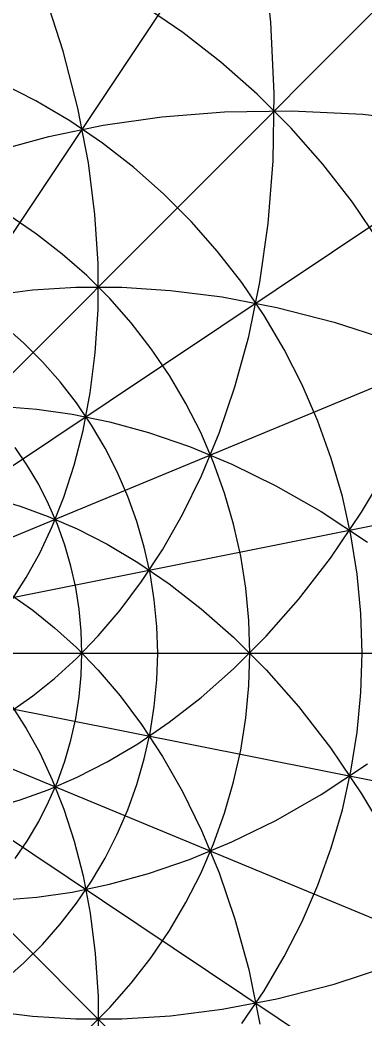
# Model space of a CAD drawing. Header units: metres. Extents: x -40000 to 40000, y -40000 to 40000.
# Drawn here: x 10131 to 22297, y -12889 to 22297 of the extents above; entities that cross this region are included whole.
import ezdxf

# ---------------------------------------------------------------- set-up
doc = ezdxf.new("R2010")
doc.units = ezdxf.units.M

msp = doc.modelspace()

# ---------------------------------------------------------------- linework, layer by layer
at = {"color": 0}
for p, q in [((18974, 22216), (18680, 24879)), ((11657, 21204), (10971, 23314)), ((19094, 19703), (18974, 22216)), ((12176, 19186), (11657, 21204)), ((19057, 17341), (19094, 19703)), ((12543, 17264), (12176, 19186)), ((15129, 18884), (17341, 19057)), ((17341, 19057), (19703, 19094)), ((19703, 19094), (22216, 18974)), ((13066, 18591), (15129, 18884)), ((22216, 18974), (24879, 18680)), ((11150, 18195), (13066, 18591)), ((9377, 17711), (11150, 18195)), ((12774, 15441), (12543, 17264)), ((18884, 15129), (19057, 17341)), ((12883, 13719), (12774, 15441)), ((18591, 13066), (18884, 15129)), ((12883, 12098), (12883, 13719)), ((18195, 11150), (18591, 13066)), ((9161, 12610), (10579, 12788)), ((10579, 12788), (12098, 12883)), ((12098, 12883), (13719, 12883)), ((13719, 12883), (15441, 12774)), ((15441, 12774), (17264, 12543)), ((17264, 12543), (19186, 12176)), ((12788, 10579), (12883, 12098)), ((19186, 12176), (21204, 11657)), ((21204, 11657), (23314, 10971)), ((17711, 9377), (18195, 11150)), ((12610, 9161), (12788, 10579)), ((12359, 7843), (12610, 9161)), ((17152, 7745), (17711, 9377)), ((9548, 8688), (10728, 8594)), ((10728, 8594), (11976, 8416)), ((11976, 8416), (13290, 8144)), ((13290, 8144), (14668, 7766)), ((12046, 6622), (12359, 7843)), ((14668, 7766), (16108, 7273)), ((16532, 6247), (17152, 7745)), ((16108, 7273), (17605, 6652)), ((22176, 4957), (23236, 6751)), ((11680, 5496), (12046, 6622)), ((17605, 6652), (19154, 5893)), ((15864, 4880), (16532, 6247)), ((19154, 5893), (20750, 4982)), ((9202, 5442), (10144, 5168)), ((11271, 4463), (11680, 5496)), ((10144, 5168), (11126, 4814)), ((20750, 4982), (22385, 3907)), ((21077, 3338), (22176, 4957)), ((11126, 4814), (12146, 4373)), ((15156, 3639), (15864, 4880)), ((10827, 3518), (11271, 4463)), ((12146, 4373), (13200, 3835)), ((13200, 3835), (14285, 3193)), ((14419, 2517), (15156, 3639)), ((10355, 2659), (10827, 3518)), ((14285, 3193), (15394, 2438)), ((19951, 1886), (21077, 3338)), ((9862, 1881), (10355, 2659)), ((13663, 1508), (14419, 2517)), ((15394, 2438), (16524, 1562)), ((9831, 2036), (10584, 1506)), ((18810, 591), (19951, 1886)), ((10584, 1506), (11349, 893)), ((12894, 608), (13663, 1508)), ((16524, 1562), (17665, 555)), ((11349, 893), (12121, 190)), ((12121, -190), (12894, 608)), ((17665, -555), (18810, 591)), ((17665, 555), (18810, -591)), ((12121, 190), (12894, -608)), ((11349, -893), (12121, -190)), ((12894, -608), (13663, -1508)), ((16524, -1562), (17665, -555)), ((18810, -591), (19951, -1886)), ((10584, -1506), (11349, -893)), ((9831, -2036), (10584, -1506)), ((13663, -1508), (14419, -2517)), ((15394, -2438), (16524, -1562)), ((9862, -1881), (10355, -2659)), ((19951, -1886), (21077, -3338)), ((14285, -3193), (15394, -2438)), ((10355, -2659), (10827, -3518)), ((14419, -2517), (15156, -3639)), ((10827, -3518), (11271, -4463)), ((13200, -3835), (14285, -3193)), ((21077, -3338), (22176, -4957)), ((12146, -4373), (13200, -3835)), ((15156, -3639), (15864, -4880)), ((20750, -4982), (22385, -3907)), ((11126, -4814), (12146, -4373)), ((11271, -4463), (11680, -5496)), ((10144, -5168), (11126, -4814)), ((15864, -4880), (16532, -6247)), ((9202, -5442), (10144, -5168)), ((19154, -5893), (20750, -4982)), ((22176, -4957), (23236, -6751)), ((11680, -5496), (12046, -6622)), ((17605, -6652), (19154, -5893)), ((16532, -6247), (17152, -7745)), ((12046, -6622), (12359, -7843)), ((16108, -7273), (17605, -6652)), ((14668, -7766), (16108, -7273)), ((12359, -7843), (12610, -9161)), ((13290, -8144), (14668, -7766)), ((17152, -7745), (17711, -9377)), ((10728, -8594), (11976, -8416)), ((11976, -8416), (13290, -8144)), ((9548, -8688), (10728, -8594)), ((12610, -9161), (12788, -10579)), ((17711, -9377), (18195, -11150)), ((12788, -10579), (12883, -12098)), ((18195, -11150), (18591, -13066)), ((21204, -11657), (23314, -10971)), ((19186, -12176), (21204, -11657)), ((12883, -12098), (12883, -13719)), ((17264, -12543), (19186, -12176)), ((9161, -12610), (10579, -12788)), ((15441, -12774), (17264, -12543)), ((10579, -12788), (12098, -12883)), ((12098, -12883), (13719, -12883)), ((13719, -12883), (15441, -12774))]:
    msp.add_line(p, q, dxfattribs=at)
at = {"layer": '1', "color": 1}
for p, q in [((0, 0), (22223, 33259)), ((0, 0), (28284, 28284)), ((15876, 21851), (14472, 22805)), ((0, 0), (33259, 22223)), ((17216, 20811), (15876, 21851)), ((18489, 19689), (17216, 20811)), ((10692, 19449), (9450, 20082)), ((11892, 18739), (10692, 19449)), ((19689, 18489), (18489, 19689)), ((13045, 17956), (11892, 18739)), ((20811, 17216), (19689, 18489)), ((14147, 17101), (13045, 17956)), ((15193, 16179), (14147, 17101)), ((21851, 15876), (20811, 17216)), ((16179, 15193), (15193, 16179)), ((22805, 14472), (21851, 15876)), ((0, 0), (36955, 15307)), ((10720, 14754), (9772, 15398)), ((17101, 14147), (16179, 15193)), ((11625, 14052), (10720, 14754)), ((17956, 13045), (17101, 14147)), ((12484, 13295), (11625, 14052)), ((13295, 12484), (12484, 13295)), ((18739, 11892), (17956, 13045)), ((14052, 11625), (13295, 12484)), ((14754, 10720), (14052, 11625)), ((19449, 10692), (18739, 11892)), ((10259, 10924), (9553, 11547)), ((10924, 10259), (10259, 10924)), ((15398, 9772), (14754, 10720)), ((20082, 9450), (19449, 10692)), ((11547, 9553), (10924, 10259)), ((12124, 8809), (11547, 9553)), ((15982, 8786), (15398, 9772)), ((20636, 8170), (20082, 9450)), ((12653, 8030), (12124, 8809)), ((16502, 7765), (15982, 8786)), ((21108, 6858), (20636, 8170)), ((0, 0), (39231, 7804)), ((13132, 7220), (12653, 8030)), ((16957, 6714), (16502, 7765)), ((10398, 6598), (9963, 7238)), ((13560, 6381), (13132, 7220)), ((17345, 5636), (16957, 6714)), ((21497, 5519), (21108, 6858)), ((10791, 5933), (10398, 6598)), ((13934, 5517), (13560, 6381)), ((11142, 5243), (10791, 5933)), ((17665, 4535), (17345, 5636)), ((14253, 4631), (13934, 5517)), ((21801, 4159), (21497, 5519)), ((11450, 4533), (11142, 5243)), ((14515, 3727), (14253, 4631)), ((11712, 3805), (11450, 4533)), ((17914, 3417), (17665, 4535)), ((22019, 2782), (21801, 4159)), ((11928, 3063), (11712, 3805)), ((14721, 2808), (14515, 3727)), ((18094, 2286), (17914, 3417)), ((12096, 2308), (11928, 3063)), ((14868, 1878), (14721, 2808)), ((22150, 1394), (22019, 2782)), ((12218, 1543), (12096, 2308)), ((18202, 1145), (18094, 2286)), ((14957, 941), (14868, 1878)), ((12290, 773), (12218, 1543)), ((18238, 0), (18202, 1145)), ((22194, 0), (22150, 1394)), ((12315, 0), (12290, 773)), ((14986, 0), (14957, 941)), ((0, 0), (40000, 0)), ((12290, -773), (12315, 0)), ((14957, -941), (14986, 0)), ((18202, -1145), (18238, 0)), ((22150, -1394), (22194, 0)), ((0, 0), (28284, -28284)), ((0, 0), (33259, -22223)), ((0, 0), (36955, -15307)), ((0, 0), (39231, -7804)), ((12218, -1543), (12290, -773)), ((14868, -1878), (14957, -941)), ((18094, -2286), (18202, -1145)), ((22019, -2782), (22150, -1394)), ((12096, -2308), (12218, -1543)), ((14721, -2808), (14868, -1878)), ((11928, -3063), (12096, -2308)), ((17914, -3417), (18094, -2286)), ((14515, -3727), (14721, -2808)), ((21801, -4159), (22019, -2782)), ((11712, -3805), (11928, -3063)), ((17665, -4535), (17914, -3417)), ((11450, -4533), (11712, -3805)), ((14253, -4631), (14515, -3727)), ((21497, -5519), (21801, -4159)), ((11142, -5243), (11450, -4533)), ((17345, -5636), (17665, -4535)), ((13934, -5517), (14253, -4631)), ((10791, -5933), (11142, -5243)), ((13560, -6381), (13934, -5517)), ((21108, -6858), (21497, -5519)), ((10398, -6598), (10791, -5933)), ((16957, -6714), (17345, -5636)), ((9963, -7238), (10398, -6598)), ((13132, -7220), (13560, -6381)), ((16502, -7765), (16957, -6714)), ((20636, -8170), (21108, -6858)), ((12653, -8030), (13132, -7220)), ((12124, -8809), (12653, -8030)), ((15982, -8786), (16502, -7765)), ((20082, -9450), (20636, -8170)), ((15398, -9772), (15982, -8786)), ((11547, -9553), (12124, -8809)), ((19449, -10692), (20082, -9450)), ((10924, -10259), (11547, -9553)), ((14754, -10720), (15398, -9772)), ((10259, -10924), (10924, -10259)), ((14052, -11625), (14754, -10720)), ((18739, -11892), (19449, -10692)), ((9553, -11547), (10259, -10924)), ((13295, -12484), (14052, -11625)), ((17956, -13045), (18739, -11892)), ((12484, -13295), (13295, -12484))]:
    msp.add_line(p, q, dxfattribs=at)

doc.saveas('drawing.dxf')
